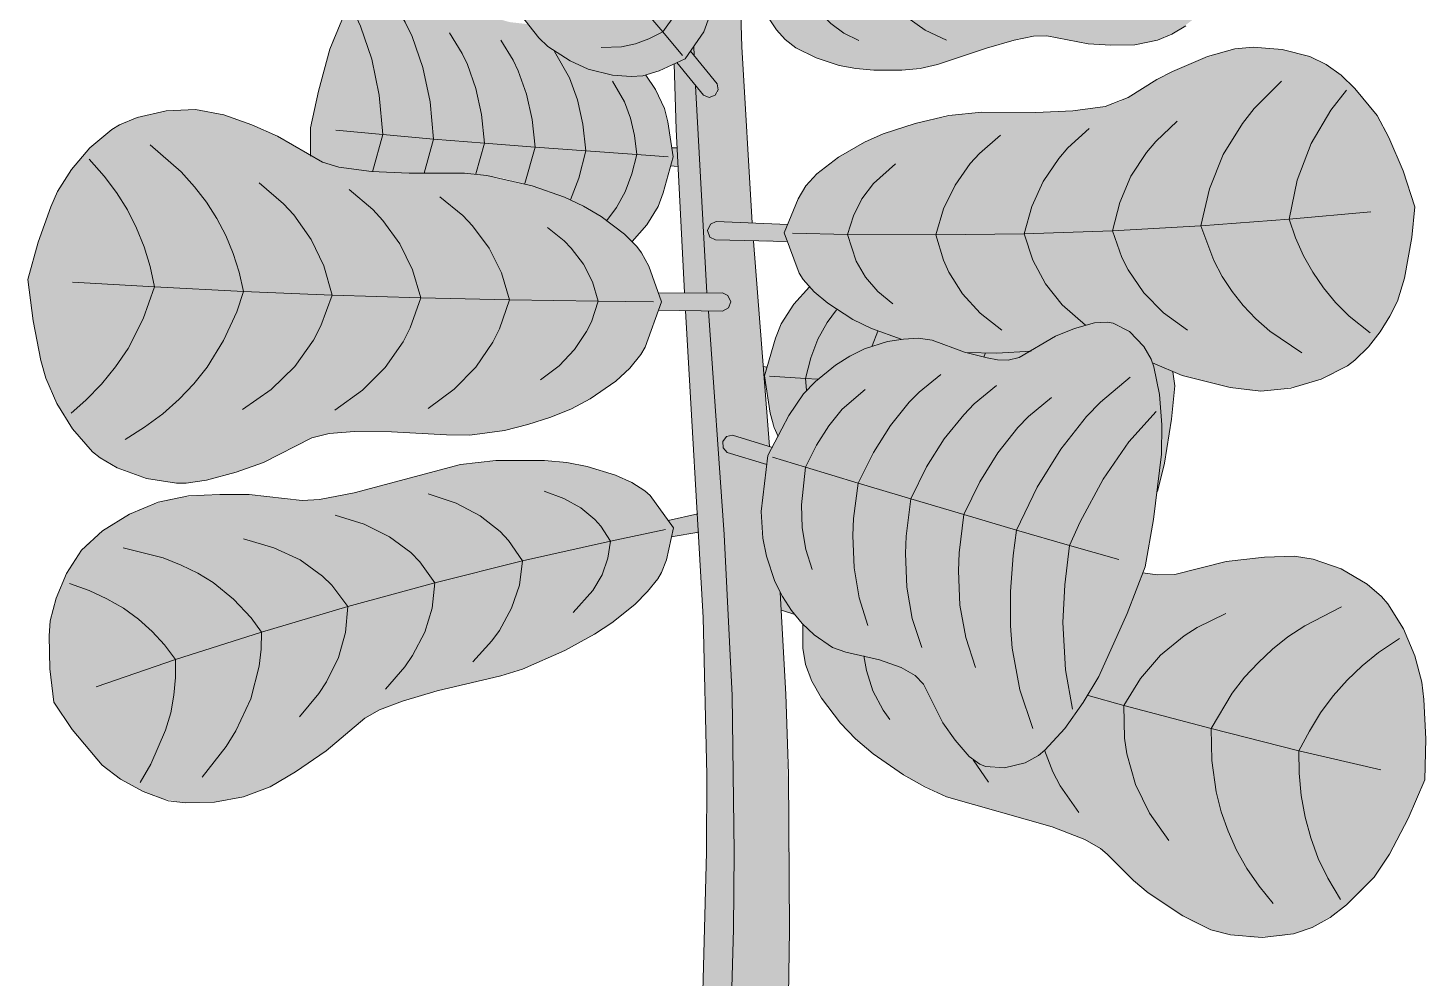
# Model space of a CAD drawing. Header units: metres. Extents: x 0 to 8.79, y -6.64 to 2.65.
# Drawn here: x 1.94 to 2.548, y 0.612 to 1.024 of the extents above; entities that cross this region are included whole.
import ezdxf

# ---------------------------------------------------------------- set-up
doc = ezdxf.new("R2010")
doc.units = ezdxf.units.M
for name, color, linetype, lineweight, true_color in [('VEG-HOJAS', 117, 'Continuous', 18, 0x2e5e38), ('VEG-NERVIOS', 115, 'Continuous', 9, 0x528c5c), ('VEG-TRONCO', 25, 'Continuous', 18, 0x684830)]:
    doc.layers.add(name, color=color, linetype=linetype, lineweight=lineweight, true_color=true_color)
doc.layers.add('VEG-RELLENO', color=253, linetype='Continuous', true_color=0x96c896)

# ---------------------------------------------------------------- blocks, each defined once
blk = doc.blocks.new('VEG_Ficus_lyrata_ALZADO')
at = {"layer": 'VEG-RELLENO', "true_color": 0x967052}
h = blk.add_hatch(color=23, dxfattribs=at)
h.dxf.hatch_style = 1
h.paths.add_polyline_path([(-0.0197, 0.4), (-0.0097, 0.6), (-0.0079, 0.6662), (-0.0077, 0.6998), (-0.0094, 0.7682), (-0.017, 0.9014), (-0.0006, 0.9014), (0.0017, 0.9027), (0.0026, 0.9053), (0.0017, 0.9078), (-0.0006, 0.9092), (-0.0175, 0.9094), (-0.0211, 0.9802), (-0.022, 1.0087), (-0.0208, 1.0093), (-0.0086, 0.9946), (-0.0067, 0.9942), (-0.0044, 0.9948), (-0.0031, 0.9963), (-0.0027, 0.9982), (-0.0036, 1.0007), (-0.0149, 1.0142), (-0.0091, 1.0227), (-0.0066, 1.0295), (-0.0054, 1.04), (-0.0066, 1.0509), (-0.009, 1.0594), (-0.0126, 1.0675), (-0.0154, 1.0724), (-0.022, 1.0799), (-0.0191, 1.1541), (-0.0059, 1.1491), (-0.003, 1.1501), (-0.0016, 1.1528), (-0.0021, 1.1551), (-0.0038, 1.1567), (-0.0186, 1.1624), (-0.0112, 1.2732), (-0.0062, 1.2689), (0.002, 1.2637), (-0.0044, 1.2466), (-0.0041, 1.2443), (-0.0022, 1.2424), (0.0005, 1.2421), (0.003, 1.2439), (0.0093, 1.261), (0.013, 1.2604), (0.008, 1.154), (0.0067, 1.1039), (-0.01, 1.0944), (-0.0112, 1.0929), (-0.0116, 1.091), (-0.0113, 1.0895), (-0.0101, 1.088), (-0.0087, 1.0873), (-0.0067, 1.0873), (0.0065, 1.0946), (0.0065, 1.0501), (0.0074, 1.0161), (0.0119, 0.9397), (-0.0041, 0.9402), (-0.0067, 0.9386), (-0.0074, 0.936), (-0.0064, 0.9335), (-0.0043, 0.9323), (0.0125, 0.9317), (0.0195, 0.8425), (0.003, 0.8474), (0.0002, 0.8463), (-0.0007, 0.845), (-0.001, 0.8431), (-0.0001, 0.8409), (0.0015, 0.8397), (0.0183, 0.8346), (0.0162, 0.8183), (0.016, 0.8064), (0.0172, 0.7987), (0.0192, 0.7911), (0.0241, 0.779), (0.0266, 0.7349), (0.0282, 0.6661), (0.0278, 0.599), (0.0217, 0.4)])
h.paths.add_polyline_path([(-0.0048, 1.4021), (-0.0046, 1.4194), (0.001, 1.4034)])
h.paths.add_polyline_path([(0.0127, 1.5053), (0.0143, 1.4818), (0.0089, 1.4954)])
h.paths.add_polyline_path([(0.0161, 1.4467), (0.0171, 1.4046), (0.0092, 1.4043), (0.0019, 1.4243), (0.0084, 1.4296), (0.011, 1.433), (0.014, 1.4395)])
h.paths.add_polyline_path([(0.0049, 1.5071), (0.0031, 1.5156), (0.0032, 1.5201), (0.0043, 1.5261), (0.0105, 1.5208)])
at = {"layer": 'VEG-RELLENO', "true_color": 0x70a477}
h = blk.add_hatch(color=113, dxfattribs=at)
h.dxf.hatch_style = 1
h.paths.add_polyline_path([(-0.1182, 1.1257), (-0.1079, 1.1328), (-0.0929, 1.1415), (-0.0854, 1.1443), (-0.077, 1.1462), (-0.0688, 1.1468), (-0.0614, 1.1453), (-0.0545, 1.1418), (-0.0489, 1.137), (-0.045, 1.1308), (-0.0424, 1.1236), (-0.0405, 1.1165), (-0.0387, 1.1026), (-0.0372, 1.0986), (-0.0338, 1.0934), (-0.0281, 1.0865), (-0.0154, 1.0724), (-0.0113, 1.0649), (-0.0072, 1.0537), (-0.0055, 1.0428), (-0.0057, 1.0346), (-0.0066, 1.0295), (-0.0091, 1.0227), (-0.0172, 1.0109), (-0.0284, 1.0057), (-0.0355, 1.0036), (-0.0406, 1.0033), (-0.0487, 1.0039), (-0.0593, 1.0065), (-0.0672, 1.0101), (-0.0768, 1.0163), (-0.0807, 1.02), (-0.0889, 1.0304), (-0.095, 1.037), (-0.101, 1.0424), (-0.1048, 1.0442), (-0.1183, 1.047), (-0.125, 1.0495), (-0.1318, 1.0525), (-0.1374, 1.0567), (-0.1414, 1.0625), (-0.1439, 1.0694), (-0.1446, 1.0768), (-0.143, 1.0851), (-0.139, 1.0959), (-0.1351, 1.1031), (-0.1251, 1.1172)])
at = {"layer": 'VEG-RELLENO', "true_color": 0x4b8353}
h = blk.add_hatch(color=105, dxfattribs=at)
h.dxf.hatch_style = 1
h.paths.add_polyline_path([(0.215, 1.1002), (0.2177, 1.0861), (0.2196, 1.0662), (0.2186, 1.0568), (0.2161, 1.0468), (0.212, 1.0374), (0.2057, 1.0297), (0.1973, 1.0234), (0.1881, 1.019), (0.1782, 1.017), (0.1678, 1.0169), (0.1579, 1.0174), (0.1399, 1.0209), (0.1341, 1.0208), (0.1228, 1.0183), (0.0887, 1.0075), (0.077, 1.006), (0.0608, 1.0062), (0.0534, 1.0073), (0.0464, 1.009), (0.0366, 1.0127), (0.0309, 1.0157), (0.0242, 1.0213), (0.0149, 1.0351), (0.016, 1.052), (0.0189, 1.0603), (0.026, 1.0714), (0.0306, 1.0767), (0.0373, 1.0829), (0.0457, 1.0804), (0.0558, 1.079), (0.0664, 1.0791), (0.0771, 1.0806), (0.0839, 1.0823), (0.0901, 1.0848), (0.1044, 1.093), (0.1169, 1.0989), (0.1215, 1.1006), (0.1265, 1.1015), (0.1319, 1.1013), (0.1431, 1.0989), (0.1489, 1.0982), (0.161, 1.0981), (0.1698, 1.0994), (0.1773, 1.1033), (0.182, 1.1071), (0.186, 1.1118), (0.1904, 1.1199), (0.1928, 1.132), (0.1994, 1.1242), (0.2075, 1.1127)])
at = {"layer": 'VEG-RELLENO', "true_color": 0x4a8051}
h = blk.add_hatch(color=105, dxfattribs=at)
h.dxf.hatch_style = 1
h.paths.add_polyline_path([(-0.18, 0.981), (-0.1765, 0.9969), (-0.1705, 1.0185), (-0.1648, 1.0309), (-0.1576, 1.0424), (-0.1291, 1.0367), (-0.1081, 1.0356), (-0.1034, 1.0309), (-0.0995, 1.0286), (-0.0935, 1.0269), (-0.0855, 1.026), (-0.0807, 1.02), (-0.0768, 1.0163), (-0.0698, 1.0115), (-0.062, 1.0076), (-0.0567, 1.0056), (-0.0487, 1.0039), (-0.0406, 1.0033), (-0.0342, 1.0039), (-0.03, 0.9976), (-0.0261, 0.9894), (-0.0247, 0.9835), (-0.0224, 0.9683), (-0.0267, 0.9527), (-0.0289, 0.9468), (-0.0339, 0.9388), (-0.0402, 0.9316), (-0.0501, 0.94), (-0.0614, 0.9469), (-0.0741, 0.9526), (-0.0886, 0.9572), (-0.0985, 0.9595), (-0.1081, 0.961), (-0.1371, 0.9612), (-0.1534, 0.962), (-0.1642, 0.9631), (-0.1713, 0.9647), (-0.1799, 0.9687)])
at = {"layer": 'VEG-RELLENO', "true_color": 0x5a9662}
h = blk.add_hatch(color=103, dxfattribs=at)
h.dxf.hatch_style = 1
h.paths.add_polyline_path([(0.2998, 0.9466), (0.2982, 0.9308), (0.2954, 0.9156), (0.2935, 0.9089), (0.289, 0.8991), (0.2823, 0.889), (0.2738, 0.88), (0.2706, 0.8775), (0.2632, 0.8734), (0.2504, 0.8689), (0.2372, 0.8667), (0.2285, 0.8668), (0.2196, 0.8681), (0.2026, 0.8722), (0.195, 0.8748), (0.1858, 0.8789), (0.1821, 0.886), (0.1759, 0.8924), (0.1712, 0.8952), (0.1662, 0.8965), (0.1578, 0.8955), (0.1464, 0.8916), (0.141, 0.8889), (0.1331, 0.8839), (0.1183, 0.883), (0.1048, 0.8833), (0.0902, 0.8887), (0.0841, 0.8896), (0.0766, 0.8891), (0.0728, 0.8903), (0.0638, 0.8937), (0.0557, 0.8977), (0.0448, 0.9047), (0.0388, 0.9097), (0.0341, 0.915), (0.0324, 0.9178), (0.0258, 0.9353), (0.0319, 0.9501), (0.0352, 0.9557), (0.0374, 0.9584), (0.0429, 0.9634), (0.0495, 0.9682), (0.0607, 0.9747), (0.0689, 0.9783), (0.0828, 0.9829), (0.1022, 0.987), (0.1117, 0.9878), (0.1395, 0.9878), (0.1548, 0.9887), (0.1653, 0.9902), (0.1721, 0.9925), (0.1911, 1.0038), (0.2058, 1.0103), (0.2177, 1.0144), (0.2216, 1.0153), (0.2296, 1.016), (0.2422, 1.015), (0.2542, 1.0119), (0.2579, 1.0104), (0.2646, 1.0063), (0.2738, 0.9981), (0.2814, 0.9893), (0.2871, 0.9801), (0.2956, 0.9598)])
at = {"layer": 'VEG-RELLENO', "true_color": 0x96bc76}
h = blk.add_hatch(color=63, dxfattribs=at)
h.dxf.hatch_style = 1
h.paths.add_polyline_path([(-0.0092, 0.9951), (-0.0208, 1.0093), (-0.0172, 1.0109), (-0.0146, 1.014), (-0.0034, 1.0004), (-0.0027, 0.9982), (-0.0036, 0.9956), (-0.0063, 0.9942)])
at = {"layer": 'VEG-RELLENO', "true_color": 0x639c6a}
h = blk.add_hatch(color=103, dxfattribs=at)
h.dxf.hatch_style = 1
h.paths.add_polyline_path([(-0.3027, 0.9151), (-0.2982, 0.9313), (-0.2928, 0.9466), (-0.2898, 0.9533), (-0.2838, 0.9628), (-0.2758, 0.9722), (-0.2663, 0.9803), (-0.2629, 0.9823), (-0.2553, 0.9855), (-0.2426, 0.9884), (-0.2299, 0.9889), (-0.2176, 0.9866), (-0.2055, 0.9822), (-0.1943, 0.9774), (-0.1747, 0.966), (-0.1677, 0.9638), (-0.1534, 0.962), (-0.1371, 0.9612), (-0.113, 0.9613), (-0.1033, 0.9603), (-0.0837, 0.9558), (-0.0696, 0.9508), (-0.0614, 0.9469), (-0.0537, 0.9424), (-0.0436, 0.9348), (-0.0382, 0.9294), (-0.0361, 0.9267), (-0.033, 0.9208), (-0.0274, 0.9054), (-0.0346, 0.8856), (-0.0364, 0.8824), (-0.0412, 0.8765), (-0.0473, 0.8709), (-0.0584, 0.8632), (-0.0666, 0.8589), (-0.0756, 0.8552), (-0.0855, 0.852), (-0.0957, 0.8495), (-0.1107, 0.8474), (-0.1208, 0.8475), (-0.1448, 0.8489), (-0.1609, 0.849), (-0.1719, 0.8481), (-0.1793, 0.8462), (-0.2003, 0.8356), (-0.2123, 0.8314), (-0.2252, 0.8278), (-0.2339, 0.8266), (-0.2382, 0.8266), (-0.2512, 0.8286), (-0.2639, 0.8332), (-0.2713, 0.8375), (-0.2746, 0.8402), (-0.2833, 0.8501), (-0.292, 0.8649), (-0.2961, 0.876), (-0.3009, 0.8999)])
at = {"layer": 'VEG-RELLENO', "true_color": 0x96bc76}
h = blk.add_hatch(color=63, dxfattribs=at)
h.dxf.hatch_style = 1
h.paths.add_polyline_path([(-0.0204, 0.9642), (-0.0236, 0.9645), (-0.0224, 0.9683), (-0.0231, 0.9722), (-0.0208, 0.9722)])
h = blk.add_hatch(color=63, dxfattribs=at)
h.dxf.hatch_style = 1
h.paths.add_polyline_path([(-0.0037, 0.9402), (0.0275, 0.9389), (0.0258, 0.9353), (0.0273, 0.9316), (0.0261, 0.9313), (-0.004, 0.9323), (-0.0064, 0.9335), (-0.0074, 0.936), (-0.0065, 0.9389)])
at = {"layer": 'VEG-RELLENO', "true_color": 0x477c4e}
h = blk.add_hatch(color=105, dxfattribs=at)
h.dxf.hatch_style = 1
h.paths.add_polyline_path([(0.1956, 0.8688), (0.1941, 0.8543), (0.1917, 0.8388), (0.188, 0.8229), (0.1898, 0.8391), (0.1899, 0.8519), (0.1883, 0.8694), (0.1858, 0.8789), (0.1947, 0.8749)])
h.paths.add_polyline_path([(0.0232, 0.8469), (0.0198, 0.857), (0.0173, 0.8732), (0.0221, 0.8896), (0.0245, 0.8958), (0.03, 0.9043), (0.0368, 0.9118), (0.0448, 0.9047), (0.0557, 0.8977), (0.0638, 0.8937), (0.0766, 0.8891), (0.0674, 0.8872), (0.0607, 0.8849), (0.0544, 0.8818), (0.0451, 0.8757), (0.0394, 0.8708), (0.0342, 0.8654), (0.0298, 0.8593)])
h.paths.add_polyline_path([(0.1185, 0.8801), (0.1048, 0.8833), (0.1183, 0.883), (0.1331, 0.8839), (0.128, 0.8812), (0.1231, 0.88)])
at = {"layer": 'VEG-RELLENO', "true_color": 0x96bc76}
h = blk.add_hatch(color=63, dxfattribs=at)
h.dxf.hatch_style = 1
h.paths.add_polyline_path([(-0.0006, 0.9014), (-0.0288, 0.9017), (-0.0274, 0.9054), (-0.0289, 0.9091), (-0.0281, 0.9093), (-0.001, 0.9093), (0.0014, 0.9081), (0.0025, 0.9061), (0.0019, 0.9031)])
at = {"layer": 'VEG-RELLENO', "true_color": 0x6da274}
h = blk.add_hatch(color=113, dxfattribs=at)
h.dxf.hatch_style = 1
h.paths.add_polyline_path([(0.1827, 0.7902), (0.1749, 0.7699), (0.1626, 0.7426), (0.1558, 0.7312), (0.1478, 0.7199), (0.1391, 0.7106), (0.1363, 0.7083), (0.1305, 0.7051), (0.1215, 0.7028), (0.1133, 0.7035), (0.1108, 0.7044), (0.1062, 0.7078), (0.1001, 0.7149), (0.0947, 0.7224), (0.0863, 0.7392), (0.0827, 0.743), (0.0766, 0.7465), (0.0673, 0.7498), (0.0527, 0.7531), (0.0468, 0.7552), (0.0388, 0.7607), (0.0337, 0.7656), (0.029, 0.7712), (0.0251, 0.7773), (0.0218, 0.7839), (0.0181, 0.7949), (0.0165, 0.8026), (0.0159, 0.8142), (0.0188, 0.8386), (0.0278, 0.856), (0.0342, 0.8654), (0.0394, 0.8708), (0.0482, 0.8779), (0.0544, 0.8818), (0.0607, 0.8849), (0.0708, 0.8881), (0.0777, 0.8892), (0.0841, 0.8896), (0.0902, 0.8887), (0.1042, 0.8835), (0.114, 0.881), (0.1185, 0.8801), (0.1231, 0.88), (0.128, 0.8812), (0.1437, 0.8904), (0.152, 0.8937), (0.1607, 0.8962), (0.1662, 0.8965), (0.1687, 0.8961), (0.1759, 0.8924), (0.1821, 0.886), (0.1853, 0.8804), (0.1865, 0.8771), (0.1889, 0.8651), (0.1901, 0.8477), (0.1895, 0.8347), (0.1858, 0.8075)])
at = {"layer": 'VEG-RELLENO', "true_color": 0x96bc76}
h = blk.add_hatch(color=63, dxfattribs=at)
h.dxf.hatch_style = 1
h.paths.add_polyline_path([(0.0167, 0.8773), (0.0185, 0.877), (0.0173, 0.8732), (0.018, 0.8693), (0.0174, 0.8692)])
h = blk.add_hatch(color=63, dxfattribs=at)
h.dxf.hatch_style = 1
h.paths.add_polyline_path([(0.0034, 0.8474), (0.0207, 0.8421), (0.0188, 0.8386), (0.0183, 0.8346), (0.0015, 0.8397), (-0.0005, 0.8416), (-0.001, 0.8438), (0.0005, 0.8465)])
at = {"layer": 'VEG-RELLENO', "true_color": 0x4f8956}
h = blk.add_hatch(color=105, dxfattribs=at)
h.dxf.hatch_style = 1
h.paths.add_polyline_path([(-0.2915, 0.7314), (-0.2932, 0.7459), (-0.2935, 0.7602), (-0.293, 0.7667), (-0.2916, 0.7732), (-0.2892, 0.7801), (-0.2841, 0.7908), (-0.2795, 0.7975), (-0.2768, 0.8004), (-0.2666, 0.8085), (-0.2545, 0.8151), (-0.2418, 0.8195), (-0.2284, 0.8214), (-0.2107, 0.8218), (-0.2026, 0.8213), (-0.1874, 0.8192), (-0.176, 0.8194), (-0.161, 0.8224), (-0.1148, 0.8346), (-0.0994, 0.8364), (-0.0783, 0.8364), (-0.0686, 0.8355), (-0.0597, 0.8338), (-0.0474, 0.8301), (-0.0404, 0.8269), (-0.0347, 0.8233), (-0.0324, 0.8212), (-0.0222, 0.8071), (-0.0253, 0.7932), (-0.0274, 0.7877), (-0.0291, 0.785), (-0.0335, 0.7795), (-0.0391, 0.7739), (-0.049, 0.7659), (-0.0565, 0.7609), (-0.0694, 0.7538), (-0.0879, 0.7458), (-0.0972, 0.7429), (-0.1249, 0.7363), (-0.14, 0.7319), (-0.15, 0.728), (-0.1564, 0.7244), (-0.1731, 0.7102), (-0.1864, 0.7011), (-0.1974, 0.6946), (-0.209, 0.6903), (-0.2216, 0.6879), (-0.2342, 0.6876), (-0.2455, 0.6897), (-0.2561, 0.6943), (-0.2653, 0.6999), (-0.2727, 0.7062), (-0.2849, 0.7213)])
at = {"layer": 'VEG-RELLENO', "true_color": 0x96bc76}
h = blk.add_hatch(color=63, dxfattribs=at)
h.dxf.hatch_style = 1
h.paths.add_polyline_path([(-0.0112, 0.8052), (-0.0232, 0.8032), (-0.0222, 0.8071), (-0.0245, 0.8103), (-0.0117, 0.8132)])
at = {"layer": 'VEG-RELLENO', "true_color": 0x4f8a57}
h = blk.add_hatch(color=105, dxfattribs=at)
h.dxf.hatch_style = 1
h.paths.add_polyline_path([(0.3042, 0.6977), (0.297, 0.6809), (0.2888, 0.6653), (0.2846, 0.6585), (0.2767, 0.6493), (0.2667, 0.6405), (0.2553, 0.6335), (0.2513, 0.6319), (0.2427, 0.6299), (0.2289, 0.6292), (0.2154, 0.6312), (0.2112, 0.6325), (0.203, 0.6362), (0.1912, 0.6436), (0.1807, 0.6512), (0.1632, 0.6678), (0.1565, 0.6718), (0.1423, 0.6773), (0.0964, 0.6903), (0.0824, 0.6972), (0.0687, 0.7058), (0.0605, 0.7122), (0.0535, 0.7188), (0.0473, 0.7258), (0.0398, 0.7369), (0.0351, 0.7477), (0.034, 0.7548), (0.034, 0.7653), (0.0414, 0.7585), (0.0468, 0.7552), (0.0527, 0.7531), (0.0673, 0.7498), (0.0766, 0.7465), (0.0827, 0.743), (0.0863, 0.7392), (0.0878, 0.7368), (0.0947, 0.7224), (0.1041, 0.71), (0.1108, 0.7044), (0.1159, 0.7029), (0.1215, 0.7028), (0.1305, 0.7051), (0.1363, 0.7083), (0.1449, 0.7165), (0.1532, 0.7274), (0.1605, 0.7387), (0.1647, 0.7468), (0.1749, 0.7699), (0.1817, 0.7876), (0.1881, 0.7868), (0.1956, 0.7869), (0.2179, 0.7925), (0.2345, 0.7944), (0.2475, 0.7948), (0.2557, 0.7936), (0.2678, 0.7893), (0.2791, 0.7827), (0.2854, 0.7773), (0.2881, 0.7742), (0.2949, 0.7633), (0.3011, 0.7477), (0.3034, 0.7363), (0.3047, 0.7126)])
at = {"layer": 'VEG-RELLENO', "true_color": 0x96bc76}
h = blk.add_hatch(color=63, dxfattribs=at)
h.dxf.hatch_style = 1
h.paths.add_polyline_path([(0.0247, 0.7714), (0.0241, 0.779), (0.0304, 0.7695)])
at = {"layer": 'VEG-HOJAS'}
for points in [[(-0.0066, 1.0295), (-0.0091, 1.0227), (-0.0172, 1.0109), (-0.0284, 1.0057), (-0.0355, 1.0036), (-0.0406, 1.0033), (-0.0487, 1.0039), (-0.0593, 1.0065), (-0.0672, 1.0101), (-0.0768, 1.0163), (-0.0807, 1.02), (-0.0889, 1.0304)], [(0.2003, 1.0253), (0.1943, 1.0217), (0.1881, 1.019), (0.1782, 1.017), (0.1678, 1.0169), (0.1579, 1.0174), (0.1399, 1.0209), (0.1341, 1.0208), (0.1257, 1.0191), (0.1137, 1.0156), (0.0924, 1.0084), (0.0849, 1.0068), (0.077, 1.006), (0.0648, 1.006), (0.057, 1.0067), (0.0498, 1.008), (0.0397, 1.0113), (0.0309, 1.0157), (0.0262, 1.0193), (0.0225, 1.0235), (0.0149, 1.0351)], [(-0.1799, 0.9687), (-0.18, 0.981), (-0.1765, 0.9969), (-0.1715, 1.0152), (-0.1664, 1.0278), (-0.1613, 1.0371), (-0.1576, 1.0424)], [(0.0766, 0.8891), (0.0638, 0.8937), (0.0557, 0.8977), (0.0448, 0.9047), (0.0388, 0.9097), (0.0341, 0.915), (0.0324, 0.9178), (0.0258, 0.9353), (0.0319, 0.9501), (0.0352, 0.9557), (0.04, 0.9609), (0.0495, 0.9682), (0.0607, 0.9747), (0.0689, 0.9783), (0.0828, 0.9829), (0.0974, 0.9863), (0.1117, 0.9878), (0.1352, 0.9876), (0.1512, 0.9884), (0.1653, 0.9902), (0.1753, 0.9941), (0.1878, 1.0019), (0.1946, 1.0055), (0.2097, 1.0119), (0.2216, 1.0153), (0.2296, 1.016), (0.2422, 1.015), (0.2542, 1.0119), (0.2613, 1.0085), (0.2678, 1.0038), (0.2738, 0.9981), (0.2835, 0.9863), (0.2886, 0.9768), (0.2947, 0.9622), (0.2998, 0.9466), (0.2986, 0.9333), (0.2954, 0.9156), (0.2923, 0.9056), (0.289, 0.8991), (0.2847, 0.8923), (0.2797, 0.8858), (0.2738, 0.88), (0.2706, 0.8775), (0.2591, 0.8717), (0.246, 0.8679), (0.2329, 0.8665), (0.2196, 0.8681), (0.1987, 0.8734), (0.1858, 0.8789)], [(-0.0149, 1.0142), (-0.0032, 1.0001), (-0.0028, 0.9974), (-0.0041, 0.9951), (-0.0067, 0.9942), (-0.0092, 0.9951), (-0.0208, 1.0093)], [(-0.0342, 1.0039), (-0.03, 0.9976), (-0.0261, 0.9894), (-0.0247, 0.9835), (-0.0224, 0.9683), (-0.0267, 0.9527), (-0.0289, 0.9468), (-0.0339, 0.9388), (-0.0402, 0.9316)], [(-0.0231, 0.9722), (-0.0208, 0.9722)], [(-0.0204, 0.9642), (-0.0236, 0.9645)], [(0.0273, 0.9316), (-0.004, 0.9323), (-0.0064, 0.9335), (-0.0074, 0.9364), (-0.0062, 0.9391), (-0.0037, 0.9402), (0.0275, 0.9389)], [(0.0232, 0.8469), (0.0215, 0.8508), (0.0198, 0.857), (0.0173, 0.8732), (0.0221, 0.8896), (0.0245, 0.8958), (0.03, 0.9043), (0.0368, 0.9118)], [(-0.0289, 0.9091), (-0.001, 0.9093), (0.0014, 0.9081), (0.0026, 0.9053), (0.0017, 0.9027), (-0.001, 0.9013), (-0.0288, 0.9017)], [(0.1331, 0.8839), (0.1183, 0.883), (0.1048, 0.8833)], [(0.0167, 0.8773), (0.0185, 0.877)], [(0.1947, 0.8749), (0.1956, 0.8688), (0.1941, 0.8543), (0.1911, 0.8353), (0.188, 0.8229)], [(0.0183, 0.8346), (0.0011, 0.8399), (-0.0007, 0.8419), (-0.0008, 0.8446), (0.0008, 0.8468), (0.0034, 0.8474), (0.0207, 0.8421)], [(-0.0245, 0.8103), (-0.0117, 0.8132)], [(-0.0112, 0.8052), (-0.0232, 0.8032)], [(0.1817, 0.7876), (0.1881, 0.7868), (0.1956, 0.7869), (0.2179, 0.7925), (0.2345, 0.7944), (0.2475, 0.7948), (0.2557, 0.7936), (0.2678, 0.7893), (0.2791, 0.7827), (0.2854, 0.7773), (0.2881, 0.7742), (0.2949, 0.7633), (0.2998, 0.7515), (0.3029, 0.7401), (0.3038, 0.7325), (0.3046, 0.7154), (0.3042, 0.6977), (0.297, 0.6809), (0.2888, 0.6653), (0.2822, 0.6553), (0.2702, 0.6434), (0.263, 0.6379), (0.2553, 0.6335), (0.2471, 0.6308), (0.2335, 0.6292), (0.2197, 0.6303), (0.2112, 0.6325), (0.199, 0.6385), (0.184, 0.6486), (0.1776, 0.6539), (0.1662, 0.6653), (0.1632, 0.6678), (0.1565, 0.6718), (0.1423, 0.6773), (0.0964, 0.6903), (0.087, 0.6946), (0.0777, 0.6999), (0.0645, 0.709), (0.0569, 0.7155), (0.0503, 0.7223), (0.042, 0.7332), (0.0379, 0.7405), (0.0351, 0.7477), (0.034, 0.7548), (0.034, 0.7653)], [(0.0304, 0.7695), (0.0247, 0.7714)]]:
    blk.add_lwpolyline(points, dxfattribs=at)
for points in [[(-0.3027, 0.9151), (-0.2982, 0.9313), (-0.2928, 0.9466), (-0.2898, 0.9533), (-0.2838, 0.9628), (-0.2758, 0.9722), (-0.2663, 0.9803), (-0.2629, 0.9823), (-0.2553, 0.9855), (-0.2426, 0.9884), (-0.2299, 0.9889), (-0.2176, 0.9866), (-0.2055, 0.9822), (-0.1943, 0.9774), (-0.1747, 0.966), (-0.1677, 0.9638), (-0.1534, 0.962), (-0.1371, 0.9612), (-0.113, 0.9613), (-0.1033, 0.9603), (-0.0837, 0.9558), (-0.0696, 0.9508), (-0.0614, 0.9469), (-0.0537, 0.9424), (-0.0436, 0.9348), (-0.0382, 0.9294), (-0.0361, 0.9267), (-0.033, 0.9208), (-0.0274, 0.9054), (-0.0346, 0.8856), (-0.0364, 0.8824), (-0.0412, 0.8765), (-0.0473, 0.8709), (-0.0584, 0.8632), (-0.0666, 0.8589), (-0.0756, 0.8552), (-0.0855, 0.852), (-0.0957, 0.8495), (-0.1107, 0.8474), (-0.1208, 0.8475), (-0.1448, 0.8489), (-0.1609, 0.849), (-0.1719, 0.8481), (-0.1793, 0.8462), (-0.2003, 0.8356), (-0.2123, 0.8314), (-0.2252, 0.8278), (-0.2339, 0.8266), (-0.2382, 0.8266), (-0.2512, 0.8286), (-0.2639, 0.8332), (-0.2713, 0.8375), (-0.2746, 0.8402), (-0.2833, 0.8501), (-0.2901, 0.8612), (-0.295, 0.8722), (-0.2971, 0.8799), (-0.3005, 0.8971)], [(0.1827, 0.7902), (0.1749, 0.7699), (0.1626, 0.7426), (0.1558, 0.7312), (0.1478, 0.7199), (0.1391, 0.7106), (0.1363, 0.7083), (0.1305, 0.7051), (0.1215, 0.7028), (0.1133, 0.7035), (0.1108, 0.7044), (0.1062, 0.7078), (0.1001, 0.7149), (0.0947, 0.7224), (0.0863, 0.7392), (0.0827, 0.743), (0.0766, 0.7465), (0.0673, 0.7498), (0.0527, 0.7531), (0.0468, 0.7552), (0.0388, 0.7607), (0.0337, 0.7656), (0.029, 0.7712), (0.0251, 0.7773), (0.0218, 0.7839), (0.0181, 0.7949), (0.0165, 0.8026), (0.0159, 0.8142), (0.0188, 0.8386), (0.0278, 0.856), (0.0342, 0.8654), (0.0394, 0.8708), (0.0482, 0.8779), (0.0544, 0.8818), (0.0607, 0.8849), (0.0708, 0.8881), (0.0777, 0.8892), (0.0841, 0.8896), (0.0902, 0.8887), (0.1042, 0.8835), (0.114, 0.881), (0.1185, 0.8801), (0.1231, 0.88), (0.128, 0.8812), (0.1437, 0.8904), (0.152, 0.8937), (0.1607, 0.8962), (0.1662, 0.8965), (0.1687, 0.8961), (0.1759, 0.8924), (0.1821, 0.886), (0.1853, 0.8804), (0.1865, 0.8771), (0.1889, 0.8651), (0.1899, 0.8519), (0.1898, 0.8391), (0.1863, 0.8107)], [(-0.2915, 0.7314), (-0.2932, 0.7459), (-0.2935, 0.7602), (-0.293, 0.7667), (-0.2905, 0.7766), (-0.286, 0.7873), (-0.2795, 0.7975), (-0.2703, 0.8059), (-0.2586, 0.8131), (-0.2461, 0.8183), (-0.2329, 0.821), (-0.2193, 0.8217), (-0.2066, 0.8217), (-0.1836, 0.819), (-0.176, 0.8194), (-0.161, 0.8224), (-0.1148, 0.8346), (-0.0994, 0.8364), (-0.0783, 0.8364), (-0.0686, 0.8355), (-0.0597, 0.8338), (-0.0474, 0.8301), (-0.0404, 0.8269), (-0.0347, 0.8233), (-0.0324, 0.8212), (-0.0222, 0.8071), (-0.0253, 0.7932), (-0.0274, 0.7877), (-0.0291, 0.785), (-0.0335, 0.7795), (-0.0391, 0.7739), (-0.049, 0.7659), (-0.0565, 0.7609), (-0.0694, 0.7538), (-0.0879, 0.7458), (-0.0972, 0.7429), (-0.1249, 0.7363), (-0.14, 0.7319), (-0.15, 0.728), (-0.1564, 0.7244), (-0.1731, 0.7102), (-0.1864, 0.7011), (-0.1974, 0.6946), (-0.209, 0.6903), (-0.2216, 0.6879), (-0.2342, 0.6876), (-0.2418, 0.6886), (-0.2527, 0.6926), (-0.2625, 0.698), (-0.2704, 0.704), (-0.2835, 0.7195)]]:
    blk.add_lwpolyline(points, close=True, dxfattribs=at)
at = {"layer": 'VEG-NERVIOS'}
for points in [[(-0.0269, 1.0227), (-0.0214, 1.0304), (-0.0188, 1.0357), (-0.0171, 1.0412), (-0.0162, 1.0469)], [(0.0636, 1.0487), (0.069, 1.0399), (0.0721, 1.0359), (0.0791, 1.029), (0.0871, 1.0234), (0.0963, 1.019)], [(-0.0269, 1.0227), (-0.0408, 1.039)], [(0.0352, 1.0406), (0.0412, 1.0314), (0.0461, 1.0263), (0.0518, 1.0221), (0.0583, 1.0189)], [(-0.1265, 0.9761), (-0.128, 0.9923), (-0.1312, 1.0071), (-0.1358, 1.0207), (-0.1388, 1.0269), (-0.1458, 1.0386)], [(-0.1485, 0.978), (-0.1501, 0.9951), (-0.1533, 1.0108), (-0.1582, 1.0251), (-0.1616, 1.0324)], [(-0.1044, 0.9743), (-0.1057, 0.9867), (-0.1081, 0.9981), (-0.1118, 1.0085), (-0.1141, 1.0133), (-0.1195, 1.0222)], [(-0.0269, 1.0227), (-0.0329, 1.0196), (-0.0388, 1.0174), (-0.0448, 1.0161), (-0.0537, 1.0159)], [(-0.0184, 1.0124), (-0.0269, 1.0227)], [(-0.0824, 0.9725), (-0.0836, 0.9846), (-0.0861, 0.9956), (-0.0897, 1.0057), (-0.0919, 1.0104), (-0.0972, 1.019)], [(-0.0603, 0.9709), (-0.0616, 0.9825), (-0.0639, 0.9931), (-0.0674, 1.0027), (-0.0739, 1.0141)], [(-0.0382, 0.9693), (-0.0392, 0.9776), (-0.0409, 0.9852), (-0.0435, 0.9922), (-0.0488, 1.0013)], [(0.2069, 0.9383), (0.2106, 0.9544), (0.2166, 0.9693), (0.225, 0.9829), (0.2301, 0.9893), (0.2419, 1.0012)], [(0.2452, 0.9412), (0.2487, 0.9582), (0.2548, 0.9741), (0.2633, 0.9887), (0.2701, 0.9973)], [(-0.1485, 0.978), (-0.169, 0.9799)], [(-0.1485, 0.978), (-0.153, 0.9619)], [(-0.1265, 0.9761), (-0.1485, 0.978)], [(0.1301, 0.9349), (0.1334, 0.9468), (0.1384, 0.9577), (0.1451, 0.9676), (0.1491, 0.9722), (0.1584, 0.9807)], [(0.1685, 0.9362), (0.1716, 0.9485), (0.1765, 0.9599), (0.1832, 0.9702), (0.1873, 0.975), (0.1966, 0.9839)], [(-0.2091, 0.9099), (-0.211, 0.9183), (-0.2136, 0.9264), (-0.2168, 0.9341), (-0.2206, 0.9415), (-0.2251, 0.9486), (-0.2303, 0.9553), (-0.2361, 0.9618), (-0.2496, 0.9736)], [(-0.1265, 0.9761), (-0.1305, 0.9612)], [(-0.1044, 0.9743), (-0.1265, 0.9761)], [(-0.1044, 0.9743), (-0.1081, 0.9609)], [(-0.0824, 0.9725), (-0.1044, 0.9743)], [(-0.0824, 0.9725), (-0.0869, 0.9567)], [(-0.0603, 0.9709), (-0.0824, 0.9725)], [(0.0917, 0.9344), (0.0951, 0.9457), (0.1001, 0.9561), (0.1067, 0.9655), (0.1107, 0.9698), (0.1198, 0.9777)], [(-0.2477, 0.9118), (-0.2496, 0.9207), (-0.2522, 0.9292), (-0.2555, 0.9374), (-0.2595, 0.9453), (-0.2642, 0.9528), (-0.2696, 0.96), (-0.2761, 0.9673)], [(-0.0603, 0.9709), (-0.0634, 0.9591), (-0.067, 0.9496)], [(-0.0382, 0.9693), (-0.0603, 0.9709)], [(-0.0382, 0.9693), (-0.0404, 0.9609), (-0.0433, 0.9532), (-0.047, 0.9464), (-0.0512, 0.9407)], [(-0.0245, 0.9684), (-0.0382, 0.9693)], [(0.0533, 0.9346), (0.0559, 0.9427), (0.0596, 0.9501), (0.0646, 0.9567), (0.0742, 0.9653)], [(-0.1706, 0.9083), (-0.1741, 0.921), (-0.1797, 0.9325), (-0.1872, 0.9431), (-0.1917, 0.948), (-0.2022, 0.957)], [(-0.132, 0.9071), (-0.1356, 0.9193), (-0.1411, 0.9305), (-0.1485, 0.9407), (-0.1529, 0.9454), (-0.1632, 0.9541)], [(-0.0935, 0.9062), (-0.097, 0.9179), (-0.1023, 0.9286), (-0.1095, 0.9383), (-0.1138, 0.9428), (-0.1238, 0.951)], [(0.2452, 0.9412), (0.2807, 0.9445)], [(-0.0549, 0.9056), (-0.0575, 0.914), (-0.0614, 0.9217), (-0.0667, 0.9286), (-0.0698, 0.9318), (-0.077, 0.9376)], [(0.1301, 0.9349), (0.1685, 0.9362)], [(0.1685, 0.9362), (0.2069, 0.9383)], [(0.1685, 0.9362), (0.1726, 0.9246), (0.1753, 0.9192), (0.1821, 0.9093), (0.1907, 0.9006), (0.2011, 0.8931)], [(0.2069, 0.9383), (0.2452, 0.9412)], [(0.2069, 0.9383), (0.2125, 0.9233), (0.2162, 0.9164), (0.2205, 0.9098), (0.2253, 0.9037), (0.2308, 0.898), (0.2368, 0.8926), (0.2507, 0.8832)], [(0.2452, 0.9412), (0.248, 0.9331), (0.2515, 0.9254), (0.2555, 0.9182), (0.2602, 0.9114), (0.2654, 0.9051), (0.2713, 0.8991), (0.2804, 0.8919)], [(0.0294, 0.9352), (0.0533, 0.9346)], [(0.0533, 0.9346), (0.0571, 0.923), (0.0612, 0.9161), (0.0666, 0.9099), (0.0731, 0.9045)], [(0.0533, 0.9346), (0.0917, 0.9344)], [(0.0917, 0.9344), (0.1301, 0.9349)], [(0.0917, 0.9344), (0.0951, 0.9234), (0.0974, 0.9183), (0.1033, 0.9088), (0.111, 0.9004), (0.1204, 0.893)], [(0.1301, 0.9349), (0.1338, 0.9235), (0.1394, 0.9132), (0.1466, 0.9041), (0.1568, 0.8952)], [(-0.2477, 0.9118), (-0.2527, 0.898), (-0.2592, 0.8851), (-0.2646, 0.8771), (-0.2707, 0.8696), (-0.2775, 0.8626), (-0.284, 0.857)], [(-0.2477, 0.9118), (-0.2834, 0.9139)], [(-0.2091, 0.9099), (-0.2477, 0.9118)], [(-0.2091, 0.9099), (-0.212, 0.901), (-0.2177, 0.8885), (-0.2249, 0.8769), (-0.2306, 0.8697), (-0.237, 0.863), (-0.2441, 0.8567), (-0.252, 0.8509), (-0.2605, 0.8455)], [(-0.1706, 0.9083), (-0.1754, 0.8949), (-0.1787, 0.8887), (-0.1868, 0.8773), (-0.1971, 0.8672), (-0.2095, 0.8585)], [(-0.1706, 0.9083), (-0.2091, 0.9099)], [(-0.132, 0.9071), (-0.1706, 0.9083)], [(-0.132, 0.9071), (-0.1366, 0.894), (-0.1397, 0.888), (-0.1475, 0.8768), (-0.1574, 0.8669), (-0.1694, 0.8583)], [(-0.0935, 0.9062), (-0.132, 0.9071)], [(-0.0935, 0.9062), (-0.0978, 0.8936), (-0.1007, 0.8878), (-0.1081, 0.877), (-0.1175, 0.8674), (-0.1289, 0.859)], [(-0.0549, 0.9056), (-0.0935, 0.9062)], [(-0.0549, 0.9056), (-0.0579, 0.8966), (-0.06, 0.8924), (-0.0652, 0.8846), (-0.0719, 0.8776), (-0.08, 0.8715)], [(-0.0309, 0.9054), (-0.0549, 0.9056)], [(0.0351, 0.8721), (0.0374, 0.881), (0.0405, 0.8891), (0.0445, 0.8963), (0.0486, 0.9019)], [(0.0641, 0.8862), (0.0665, 0.8926)], [(0.1126, 0.8813), (0.1131, 0.8829)], [(0.0195, 0.8731), (0.0351, 0.8721)], [(0.0351, 0.8721), (0.0356, 0.867)], [(0.0351, 0.8721), (0.0404, 0.8717)], [(0.058, 0.8266), (0.0646, 0.8399), (0.072, 0.8516), (0.0802, 0.8617), (0.0845, 0.8661), (0.0939, 0.8738)], [(0.0809, 0.8197), (0.0877, 0.8336), (0.0954, 0.8458), (0.1039, 0.8563), (0.1084, 0.861), (0.1181, 0.869)], [(0.1268, 0.8062), (0.1358, 0.8248), (0.146, 0.8413), (0.1572, 0.8555), (0.1632, 0.8618), (0.1761, 0.8726)], [(0.0351, 0.8335), (0.0399, 0.8431), (0.0452, 0.8514), (0.0511, 0.8587), (0.061, 0.8673)], [(0.1039, 0.8129), (0.1108, 0.8272), (0.1187, 0.8398), (0.1273, 0.8507), (0.132, 0.8555), (0.142, 0.8638)], [(0.1498, 0.7995), (0.1544, 0.8097), (0.1644, 0.8283), (0.1756, 0.8445), (0.1874, 0.8577)], [(0.0208, 0.8379), (0.0351, 0.8335)], [(0.0351, 0.8335), (0.0334, 0.8172), (0.0337, 0.8072), (0.0352, 0.7978), (0.038, 0.7891)], [(0.0351, 0.8335), (0.058, 0.8266)], [(0.058, 0.8266), (0.056, 0.8112), (0.0557, 0.8038), (0.0562, 0.7898), (0.0584, 0.7768), (0.0622, 0.7647)], [(0.058, 0.8266), (0.0809, 0.8197)], [(-0.0878, 0.7928), (-0.0939, 0.8017), (-0.0976, 0.8056), (-0.1063, 0.8124), (-0.1167, 0.8179), (-0.1289, 0.8219)], [(-0.0496, 0.8014), (-0.0538, 0.8079), (-0.0564, 0.8108), (-0.0625, 0.8158), (-0.0699, 0.8199), (-0.0785, 0.8231)], [(0.0809, 0.8197), (0.0789, 0.8036), (0.0786, 0.796), (0.0792, 0.7814), (0.0815, 0.7678), (0.0856, 0.7552)], [(0.0809, 0.8197), (0.1039, 0.8129)], [(-0.1259, 0.7833), (-0.1324, 0.7924), (-0.1364, 0.7964), (-0.1456, 0.8033), (-0.1566, 0.8088), (-0.1693, 0.8127)], [(0.1039, 0.8129), (0.1019, 0.7963), (0.1016, 0.7885), (0.1022, 0.7735), (0.1047, 0.7595), (0.1089, 0.7465)], [(0.1039, 0.8129), (0.1268, 0.8062)], [(-0.1637, 0.773), (-0.1707, 0.7822), (-0.1748, 0.7862), (-0.1844, 0.7932), (-0.1959, 0.7985), (-0.2091, 0.8023)], [(-0.0257, 0.8064), (-0.0496, 0.8014)], [(0.1268, 0.8062), (0.1253, 0.7952), (0.1241, 0.7795), (0.1242, 0.7645), (0.1249, 0.7549), (0.1282, 0.7367), (0.1338, 0.7199)], [(0.1268, 0.8062), (0.1498, 0.7995)], [(-0.2013, 0.7618), (-0.2057, 0.768), (-0.2134, 0.7762), (-0.2222, 0.7834), (-0.2289, 0.7875), (-0.2362, 0.791), (-0.244, 0.7941), (-0.2614, 0.7984)], [(-0.0496, 0.8014), (-0.0878, 0.7928)], [(-0.0496, 0.8014), (-0.0507, 0.7939), (-0.0533, 0.7868), (-0.0573, 0.7799), (-0.0659, 0.7703)], [(0.1498, 0.7995), (0.1478, 0.7824), (0.1469, 0.766), (0.148, 0.7454), (0.1511, 0.7283)], [(0.1498, 0.7995), (0.1712, 0.7934)], [(-0.0878, 0.7928), (-0.1259, 0.7833)], [(-0.0878, 0.7928), (-0.0892, 0.7823), (-0.0926, 0.7723), (-0.0979, 0.7626), (-0.1012, 0.758), (-0.1094, 0.7489)], [(-0.2386, 0.7499), (-0.2434, 0.7563), (-0.2487, 0.7621), (-0.2547, 0.7674), (-0.2612, 0.7722), (-0.2684, 0.7763), (-0.2761, 0.7799), (-0.2847, 0.7829)], [(-0.1259, 0.7833), (-0.1637, 0.773)], [(-0.1259, 0.7833), (-0.1271, 0.7723), (-0.1303, 0.7618), (-0.1356, 0.7517), (-0.139, 0.7467), (-0.1474, 0.7371)], [(-0.1637, 0.773), (-0.2013, 0.7618)], [(-0.1637, 0.773), (-0.1647, 0.7617), (-0.1678, 0.7508), (-0.173, 0.7402), (-0.1764, 0.7351), (-0.1848, 0.725)], [(0.2114, 0.7199), (0.2205, 0.7353), (0.2259, 0.7422), (0.2317, 0.7485), (0.238, 0.7544), (0.2447, 0.7598), (0.252, 0.7646), (0.268, 0.7728)], [(0.1734, 0.73), (0.1806, 0.7417), (0.1894, 0.7518), (0.1996, 0.7602), (0.2052, 0.7639), (0.2177, 0.7699)], [(-0.2013, 0.7618), (-0.2386, 0.7499)], [(-0.2013, 0.7618), (-0.2014, 0.7544), (-0.2022, 0.7471), (-0.2059, 0.7329), (-0.2124, 0.719), (-0.2166, 0.7121), (-0.227, 0.6988)], [(0.2495, 0.7103), (0.254, 0.7188), (0.2589, 0.7267), (0.2644, 0.7341), (0.2704, 0.7409), (0.277, 0.7472), (0.284, 0.753), (0.2932, 0.7591)], [(-0.2386, 0.7499), (-0.2731, 0.7381)], [(-0.2386, 0.7499), (-0.2386, 0.7421), (-0.2393, 0.7344), (-0.2407, 0.7267), (-0.2429, 0.7192), (-0.2493, 0.7044), (-0.254, 0.6965)], [(0.0605, 0.7515), (0.0616, 0.7451), (0.0644, 0.7363), (0.0689, 0.7279), (0.0717, 0.7239)], [(0.1579, 0.7343), (0.1734, 0.73)], [(0.1734, 0.73), (0.1737, 0.7158), (0.1747, 0.7089), (0.1785, 0.6957), (0.1846, 0.6832), (0.193, 0.6713)], [(0.1734, 0.73), (0.2114, 0.7199)], [(0.2114, 0.7199), (0.2117, 0.706), (0.2135, 0.6925), (0.2157, 0.6838), (0.2187, 0.6754), (0.2224, 0.6671), (0.2269, 0.6592), (0.2322, 0.6514), (0.2383, 0.6439)], [(0.2114, 0.7199), (0.2495, 0.7103)], [(0.108, 0.7063), (0.1146, 0.6967)], [(0.139, 0.7105), (0.1426, 0.7011), (0.1457, 0.695), (0.1538, 0.6834)], [(0.2495, 0.7103), (0.2496, 0.7005), (0.2505, 0.6909), (0.2522, 0.6815), (0.2546, 0.6724), (0.2579, 0.6635), (0.262, 0.6549), (0.2676, 0.6456)], [(0.2495, 0.7103), (0.285, 0.702)]]:
    blk.add_lwpolyline(points, dxfattribs=at)
at = {"layer": 'VEG-TRONCO'}
for points in [[(0.0065, 1.0946), (0.0065, 1.0501), (0.0074, 1.0161), (0.0119, 0.9397)], [(-0.0175, 0.9094), (-0.0211, 0.9802), (-0.022, 1.0087)], [(0.0125, 0.9317), (0.0195, 0.8425)], [(-0.0197, 0.4), (-0.0097, 0.6), (-0.0079, 0.6662), (-0.0077, 0.6998), (-0.0094, 0.7682), (-0.017, 0.9014)], [(0.0241, 0.779), (0.0266, 0.7349), (0.0277, 0.7002), (0.0282, 0.6324), (0.0271, 0.5659), (0.0217, 0.4)]]:
    blk.add_lwpolyline(points, dxfattribs=at)
at = {"layer": 'VEG-TRONCO', "lineweight": 9}
for points in [[(-0.0132, 1.0124), (-0.0134, 1.0163)], [(-0.0077, 0.9093), (-0.0127, 0.9992)], [(0.002, 0.5666), (0.0038, 0.6327), (0.0041, 0.6662), (0.0032, 0.7343), (-0.0003, 0.8042), (-0.0071, 0.9013)]]:
    blk.add_lwpolyline(points, dxfattribs=at)

msp = doc.modelspace()

# ---------------------------------------------------------------- block references
msp.add_blockref('VEG_Ficus_lyrata_ALZADO', (2.24315, 0))

doc.saveas('drawing.dxf')
